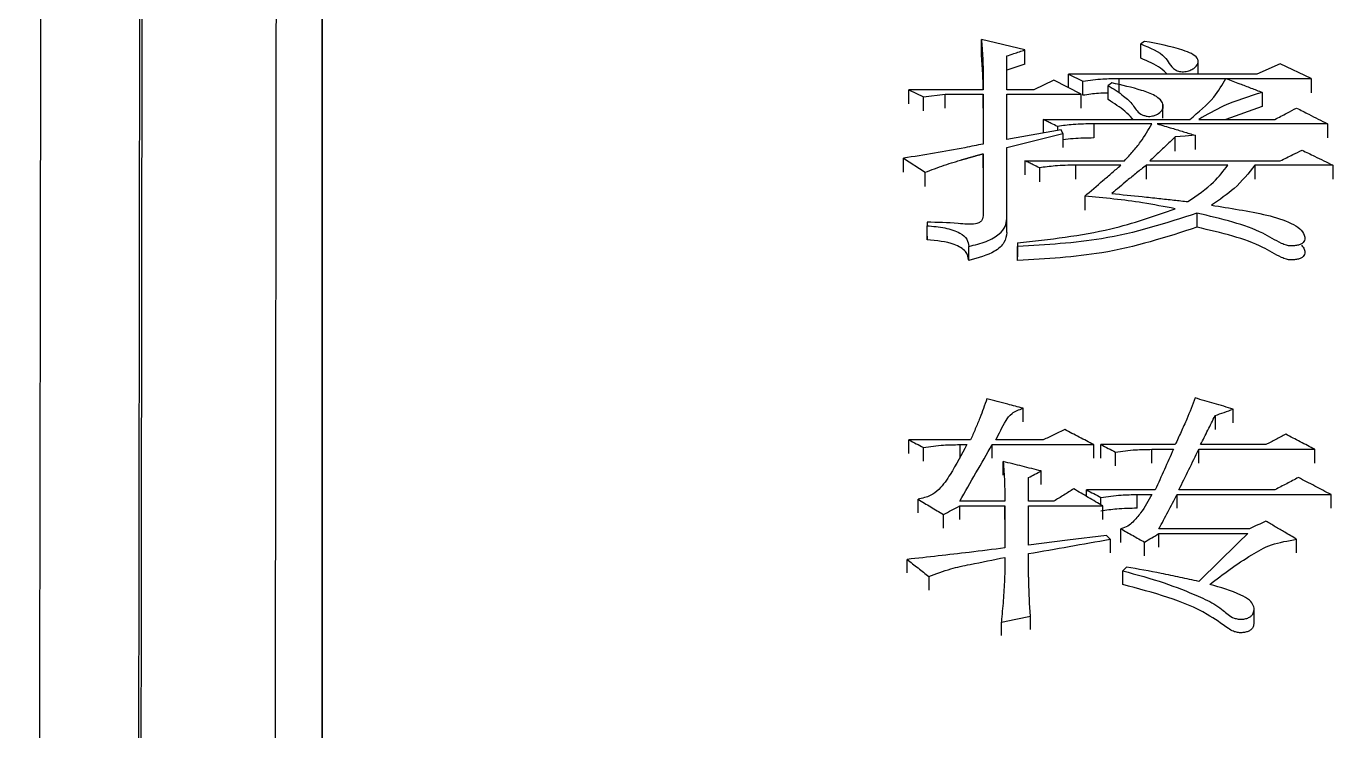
# Model space of a CAD drawing. Header units: millimetres. Extents: x 1890 to 4327, y 775 to 2498.
# Drawn here: x 2441.79 to 2449.59, y 2273.04 to 2277.25 of the extents above; entities that cross this region are included whole.
import ezdxf

# ---------------------------------------------------------------- set-up
doc = ezdxf.new("R2010")
doc.units = ezdxf.units.MM

msp = doc.modelspace()

# ---------------------------------------------------------------- linework, layer by layer
at = {"color": 7, "linetype": 'Continuous', "lineweight": 25}
for p, q in [((2447.7535, 2277.105), (2447.4939, 2277.1666)), ((2447.4939, 2277.0814), (2447.4939, 2277.1666)), ((2447.7535, 2277.0198), (2447.7535, 2277.105)), ((2448.4674, 2277.1563), (2448.4457, 2277.1409)), ((2448.4457, 2277.0557), (2448.4457, 2277.1409)), ((2447.6453, 2276.8674), (2447.6453, 2277.069)), ((2447.7535, 2277.0198), (2447.6453, 2276.9839)), ((2448.7885, 2276.9606), (2448.7885, 2277.0432)), ((2449.2787, 2277.0226), (2449.1381, 2276.9606)), ((2449.4626, 2276.9348), (2449.2787, 2277.0226)), ((2448.0131, 2276.8802), (2448.0131, 2276.9606)), ((2448.0131, 2276.9606), (2448.0996, 2276.9192)), ((2449.1381, 2276.9606), (2448.0131, 2276.9606)), ((2447.0612, 2276.8674), (2447.1477, 2276.8259)), ((2447.5047, 2276.8674), (2447.0612, 2276.8674)), ((2447.8076, 2276.8674), (2447.6453, 2276.8674)), ((2447.9266, 2276.9244), (2447.8076, 2276.8674)), ((2448.0888, 2276.8415), (2447.9266, 2276.9244)), ((2448.0996, 2276.8344), (2448.0996, 2276.9192)), ((2448.2511, 2276.8086), (2448.2511, 2276.8934)), ((2448.316, 2276.8499), (2448.316, 2276.9348)), ((2448.316, 2276.9348), (2449.4626, 2276.9348)), ((2449.4626, 2276.9348), (2449.4626, 2276.8499)), ((2447.1477, 2276.8259), (2447.2775, 2276.8415)), ((2447.1477, 2276.7412), (2447.1477, 2276.8259)), ((2447.2775, 2276.8415), (2447.5047, 2276.8415)), ((2447.2775, 2276.7567), (2447.2775, 2276.8415)), ((2447.5047, 2276.8415), (2447.5047, 2276.5437)), ((2447.5047, 2276.7567), (2447.5047, 2276.8415)), ((2447.6453, 2276.8415), (2448.0888, 2276.8415)), ((2447.6453, 2276.57), (2447.6453, 2276.8415)), ((2448.0888, 2276.7567), (2448.0888, 2276.8415)), ((2449.1706, 2276.8518), (2449.1706, 2276.767)), ((2448.5778, 2276.6973), (2448.5778, 2276.7825)), ((2449.1706, 2276.767), (2448.9529, 2276.6904)), ((2447.9698, 2276.6276), (2447.6453, 2276.57)), ((2447.8617, 2276.6904), (2448.7378, 2276.6904)), ((2447.8617, 2276.6904), (2447.8617, 2276.6084)), ((2447.9482, 2276.6486), (2447.9482, 2276.6238)), ((2447.9806, 2276.6067), (2447.9698, 2276.6276)), ((2448.5107, 2276.6643), (2448.1645, 2276.6643)), ((2448.1645, 2276.6643), (2448.1645, 2276.5797)), ((2449.56, 2276.6642), (2448.5431, 2276.6643)), ((2448.7919, 2276.6904), (2449.2463, 2276.6904)), ((2449.56, 2276.6642), (2449.56, 2276.5797)), ((2447.6453, 2276.5227), (2447.9806, 2276.6067)), ((2447.9806, 2276.6067), (2447.9806, 2276.5223)), ((2448.6513, 2276.5013), (2448.6513, 2276.5857)), ((2448.7703, 2276.5962), (2448.7703, 2276.5118)), ((2447.5047, 2276.4859), (2447.5047, 2276.1254)), ((2447.5047, 2276.4016), (2447.5047, 2276.4859)), ((2447.6453, 2276.0987), (2447.6453, 2276.5227)), ((2447.0287, 2276.4595), (2447.1585, 2276.3751)), ((2447.0287, 2276.3753), (2447.0287, 2276.4595)), ((2447.7535, 2276.4437), (2448.3484, 2276.4437)), ((2447.7535, 2276.4437), (2447.7535, 2276.3595)), ((2447.84, 2276.4015), (2447.84, 2276.3174)), ((2448.3268, 2276.4173), (2448.0564, 2276.4173)), ((2448.0564, 2276.4173), (2448.0564, 2276.3331)), ((2448.965, 2276.4173), (2448.4782, 2276.4173)), ((2448.4782, 2276.4173), (2448.4782, 2276.3332)), ((2448.4999, 2276.4437), (2449.2787, 2276.4437)), ((2449.5924, 2276.4173), (2449.1272, 2276.4173)), ((2449.1272, 2276.4173), (2449.1272, 2276.3332)), ((2449.5924, 2276.4173), (2449.5924, 2276.3332)), ((2447.1585, 2276.291), (2447.1585, 2276.3751)), ((2448.1105, 2276.2319), (2448.1105, 2276.148)), ((2447.6453, 2276.0149), (2447.6453, 2276.0987)), ((2448.7809, 2276.1308), (2448.7809, 2276.047)), ((2447.1693, 2275.9723), (2447.1693, 2276.056)), ((2447.1693, 2276.0774), (2447.1693, 2276.056)), ((2447.1693, 2276.0774), (2447.1693, 2276.056)), ((2447.4182, 2275.849), (2447.4182, 2275.9326)), ((2447.7102, 2275.9542), (2447.7102, 2275.9327)), ((2447.7102, 2275.9542), (2447.7102, 2275.8706)), ((2447.7102, 2275.8492), (2447.7102, 2275.9327)), ((2447.7428, 2274.8854), (2447.7428, 2274.9674)), ((2448.8893, 2274.923), (2448.8893, 2274.841)), ((2448.9975, 2274.8799), (2448.9975, 2274.9619)), ((2447.429, 2274.778), (2447.0612, 2274.778)), ((2447.8617, 2274.778), (2447.5804, 2274.778)), ((2447.1477, 2274.6515), (2447.1477, 2274.7332)), ((2447.3641, 2274.75), (2447.4073, 2274.75)), ((2447.3641, 2274.75), (2447.3641, 2274.6683)), ((2447.5588, 2274.75), (2448.1646, 2274.75)), ((2448.1646, 2274.6683), (2448.1646, 2274.75)), ((2448.6513, 2274.75), (2448.2078, 2274.75)), ((2448.2944, 2274.6235), (2448.2944, 2274.7052)), ((2448.5107, 2274.722), (2448.6405, 2274.722)), ((2448.5107, 2274.6403), (2448.5107, 2274.722)), ((2448.792, 2274.722), (2449.4843, 2274.722)), ((2448.792, 2274.6403), (2448.792, 2274.722)), ((2449.1922, 2274.75), (2448.8028, 2274.75)), ((2449.4843, 2274.6403), (2449.4843, 2274.722)), ((2447.6237, 2274.5675), (2447.6237, 2274.6491)), ((2447.7751, 2274.4124), (2447.7751, 2274.5535)), ((2447.8509, 2274.5114), (2447.8509, 2274.5929)), ((2448.5323, 2274.4802), (2448.1213, 2274.4802)), ((2448.1213, 2274.4413), (2448.1213, 2274.4802)), ((2448.4242, 2274.4519), (2448.5107, 2274.4519)), ((2448.4242, 2274.3707), (2448.4242, 2274.4519)), ((2448.6622, 2274.4519), (2449.5816, 2274.4519)), ((2448.6622, 2274.3707), (2448.6622, 2274.4519)), ((2449.2463, 2274.4802), (2448.673, 2274.4802)), ((2449.5816, 2274.3706), (2449.5816, 2274.4519)), ((2447.1152, 2274.3425), (2447.1152, 2274.4237)), ((2447.6345, 2274.4124), (2447.3641, 2274.4124)), ((2447.3641, 2274.3841), (2447.6345, 2274.3841)), ((2447.3641, 2274.3029), (2447.3641, 2274.3841)), ((2447.6345, 2274.3841), (2447.6345, 2274.1339)), ((2447.6345, 2274.3029), (2447.6345, 2274.3841)), ((2447.9266, 2274.4124), (2447.7751, 2274.4124)), ((2447.7751, 2274.3841), (2448.2186, 2274.3841)), ((2447.7751, 2274.151), (2447.7751, 2274.3841)), ((2448.2078, 2274.3904), (2448.2078, 2274.435)), ((2448.2186, 2274.3029), (2448.2186, 2274.3841)), ((2447.2667, 2274.252), (2447.2667, 2274.3331)), ((2448.3268, 2274.1665), (2448.3268, 2274.2479)), ((2449.0949, 2274.2479), (2448.554, 2274.2479)), ((2448.554, 2274.2194), (2449.084, 2274.2194)), ((2448.2619, 2274.1852), (2448.2403, 2274.208)), ((2448.2619, 2274.1852), (2448.2619, 2274.1044)), ((2448.4674, 2274.0873), (2448.4674, 2274.1681)), ((2449.3762, 2274.1043), (2449.3762, 2274.1852)), ((2447.0504, 2273.9847), (2447.0504, 2274.0654)), ((2448.3593, 2274.0196), (2448.3376, 2273.9967)), ((2447.18, 2273.9624), (2447.18, 2273.8818)), ((2449.1217, 2273.685), (2449.1217, 2273.7659)), ((2447.6129, 2273.6113), (2447.6129, 2273.6915)), ((2447.786, 2273.6459), (2447.786, 2273.7262))]:
    msp.add_line(p, q, dxfattribs=at)
at = {"color": 7, "linetype": 'Continuous', "lineweight": 25, "flags": 128}
for points in [[(2447.0612, 2276.7827), (2447.0612, 2276.8038), (2447.0612, 2276.825), (2447.0612, 2276.8674)], [(2448.2727, 2276.9089), (2448.2619, 2276.9011), (2448.2511, 2276.8934)], [(2448.7703, 2276.5962), (2448.7108, 2276.591), (2448.6513, 2276.5857)], [(2447.0612, 2274.6962), (2447.0612, 2274.7166), (2447.0612, 2274.7373), (2447.0612, 2274.778)], [(2447.5588, 2274.6683), (2447.5588, 2274.6887), (2447.5588, 2274.7095), (2447.5588, 2274.75)], [(2448.2078, 2274.6683), (2448.2078, 2274.6887), (2448.2078, 2274.7094), (2448.2078, 2274.75)], [(2448.554, 2274.1385), (2448.554, 2274.1586), (2448.554, 2274.1791), (2448.554, 2274.2194)], [(2448.2403, 2274.208), (2448.0077, 2274.1796), (2447.7751, 2274.151)], [(2448.3376, 2273.916), (2448.3376, 2273.9358), (2448.3376, 2273.9561), (2448.3376, 2273.9764), (2448.3376, 2273.9967)], [(2447.6129, 2273.6915), (2447.6994, 2273.7088), (2447.786, 2273.7262)]]:
    msp.add_lwpolyline(points, dxfattribs=at)
at = {"color": 7, "linetype": 'Continuous', "lineweight": 25}
for points, knots in [([(2443.5579, 2287.5188), (2443.5579, 2287.4148), (2443.558, 2286.894), (2443.558, 2285.5271), (2443.5581, 2283.3673), (2443.5582, 2280.7488), (2443.5582, 2278.2863), (2443.5582, 2274.7785), (2443.5583, 2271.6355), (2443.5583, 2267.3204), (2443.5583, 2262.6334), (2443.5584, 2257.5012), (2443.5584, 2252.0776), (2443.5585, 2247.5189), (2443.5585, 2241.5965), (2443.5586, 2236.6907), (2443.5587, 2230.0117), (2443.5588, 2225.719), (2443.5588, 2222.7178)], [0, 0, 0, 0, 0.020124, 0.100733, 0.181328, 0.221587, 0.302184, 0.342442, 0.423039, 0.463298, 0.543894, 0.624491, 0.664749, 0.745346, 0.785604, 0.8662, 0.906458, 1, 1, 1, 1]), ([(2443.5584, 2256.4288), (2443.5584, 2257.6135), (2443.5584, 2259.867), (2443.5583, 2263.9073), (2443.5583, 2267.6149), (2443.5582, 2271.8496), (2443.5582, 2274.9235), (2443.5582, 2278.3357), (2443.5581, 2281.3131), (2443.5581, 2283.6566), (2443.558, 2285.597), (2443.5579, 2286.3307), (2443.5579, 2286.8275)], [0, 0, 0, 0, 0.072858, 0.13859, 0.270184, 0.335916, 0.467513, 0.533245, 0.664841, 0.796434, 0.862166, 1, 1, 1, 1]), ([(2441.8893, 2286.5708), (2441.8894, 2286.5991), (2441.8897, 2286.6876), (2441.8884, 2285.7012), (2441.8854, 2283.6883), (2441.8808, 2280.6257), (2441.8756, 2277.2374), (2441.8705, 2273.9), (2441.8658, 2270.8303), (2441.8603, 2267.187), (2441.8537, 2262.9162), (2441.8465, 2258.2705), (2441.8388, 2253.3237), (2441.8306, 2248.1533), (2441.8216, 2242.469), (2441.8117, 2236.272), (2441.801, 2229.5882), (2441.7935, 2224.8974), (2441.7896, 2222.5034)], [0, 0, 0, 0, 0.039342, 0.122943, 0.206183, 0.289063, 0.371582, 0.416612, 0.465601, 0.518547, 0.575452, 0.636313, 0.690059, 0.746552, 0.805793, 0.867782, 0.932518, 1, 1, 1, 1]), ([(2442.3946, 2222.3678), (2442.3992, 2225.6671), (2442.4083, 2232.2656), (2442.4212, 2241.6956), (2442.4332, 2250.5762), (2442.4442, 2258.7339), (2442.4539, 2266.0343), (2442.4622, 2272.3521), (2442.4689, 2277.5741), (2442.474, 2281.6306), (2442.4772, 2284.3786), (2442.4786, 2285.8247), (2442.4783, 2285.8015), (2442.4781, 2285.7927)], [0, 0, 0, 0, 0.094309, 0.188619, 0.282928, 0.377238, 0.471547, 0.565857, 0.660166, 0.754475, 0.848785, 0.943094, 1, 1, 1, 1]), ([(2442.4086, 2222.3191), (2442.4119, 2224.7048), (2442.4184, 2229.4114), (2442.4276, 2236.1607), (2442.4363, 2242.5032), (2442.4443, 2248.3984), (2442.4516, 2253.829), (2442.4593, 2259.562), (2442.467, 2265.3306), (2442.4742, 2270.8109), (2442.48, 2275.278), (2442.4845, 2278.8012), (2442.4878, 2281.4631), (2442.49, 2283.366), (2442.4913, 2284.5848), (2442.4919, 2285.3018), (2442.4917, 2285.3326), (2442.4916, 2285.3473)], [0, 0, 0, 0, 0.06854, 0.13522, 0.200041, 0.263001, 0.324101, 0.38334, 0.468684, 0.549845, 0.626823, 0.699617, 0.768227, 0.832652, 0.892892, 0.948946, 1, 1, 1, 1]), ([(2443.2897, 2284.5935), (2443.2898, 2284.6056), (2443.2901, 2284.7178), (2443.2899, 2284.3652), (2443.2894, 2283.7952), (2443.2888, 2283.2485), (2443.2881, 2282.5743), (2443.2871, 2281.7662), (2443.286, 2280.8264), (2443.2847, 2279.7548), (2443.2826, 2278.0453), (2443.2793, 2275.3591), (2443.2741, 2271.2093), (2443.2674, 2265.9929), (2443.26, 2260.3861), (2443.2524, 2254.7088), (2443.245, 2249.2417), (2443.2368, 2243.2289), (2443.2278, 2236.6813), (2443.218, 2229.6384), (2443.2112, 2224.6961), (2443.2077, 2222.182)], [0, 0, 0, 0, 0.008365, 0.077995, 0.107986, 0.138061, 0.168221, 0.198465, 0.228793, 0.259205, 0.289702, 0.358895, 0.433683, 0.514064, 0.600037, 0.66048, 0.723411, 0.788828, 0.856732, 0.927123, 1, 1, 1, 1]), ([(2447.4939, 2277.1666), (2447.494, 2277.1647), (2447.4943, 2277.1609), (2447.4948, 2277.1552), (2447.4952, 2277.1495), (2447.4956, 2277.1447), (2447.496, 2277.14), (2447.4963, 2277.1362), (2447.4966, 2277.1314), (2447.497, 2277.1267), (2447.4974, 2277.121), (2447.4978, 2277.1162), (2447.4981, 2277.1114), (2447.4984, 2277.1076), (2447.4987, 2277.1029), (2447.499, 2277.0991), (2447.4993, 2277.0943), (2447.4996, 2277.0895), (2447.5, 2277.0838), (2447.5003, 2277.0791), (2447.5006, 2277.0743), (2447.5008, 2277.0705), (2447.5011, 2277.0657), (2447.5013, 2277.0609), (2447.5016, 2277.0562), (2447.5018, 2277.0514), (2447.502, 2277.0466), (2447.5022, 2277.0419), (2447.5024, 2277.0371), (2447.5026, 2277.0333), (2447.5027, 2277.0285), (2447.5029, 2277.0237), (2447.5031, 2277.0189), (2447.5032, 2277.0142), (2447.5033, 2277.0094), (2447.5035, 2277.0046), (2447.5036, 2276.9998), (2447.5037, 2276.996), (2447.5038, 2276.9912), (2447.5039, 2276.9864), (2447.504, 2276.9816), (2447.5041, 2276.9768), (2447.5041, 2276.9721), (2447.5042, 2276.9673), (2447.5043, 2276.9625), (2447.5043, 2276.9577), (2447.5044, 2276.9529), (2447.5044, 2276.9481), (2447.5045, 2276.9443), (2447.5045, 2276.9395), (2447.5045, 2276.9347), (2447.5046, 2276.9299), (2447.5046, 2276.9251), (2447.5046, 2276.9203), (2447.5046, 2276.9155), (2447.5046, 2276.9107), (2447.5046, 2276.9069), (2447.5047, 2276.9021), (2447.5047, 2276.8973), (2447.5047, 2276.8924), (2447.5047, 2276.8876), (2447.5047, 2276.8828), (2447.5047, 2276.878), (2447.5047, 2276.8729), (2447.5047, 2276.8697), (2447.5047, 2276.8674)], [0, 0, 0, 0, 0.019168, 0.038335, 0.057502, 0.07667, 0.086254, 0.105421, 0.115005, 0.134172, 0.15334, 0.172507, 0.182091, 0.201259, 0.210842, 0.23001, 0.239594, 0.258761, 0.277929, 0.297096, 0.30668, 0.325847, 0.335431, 0.354599, 0.373766, 0.38335, 0.402517, 0.421685, 0.431268, 0.450436, 0.46002, 0.479187, 0.498355, 0.507938, 0.527106, 0.546273, 0.555857, 0.575025, 0.584608, 0.603776, 0.622943, 0.632527, 0.651695, 0.670862, 0.680446, 0.699613, 0.718781, 0.728365, 0.747532, 0.757116, 0.776283, 0.795451, 0.805034, 0.824202, 0.843369, 0.852953, 0.872121, 0.881704, 0.900872, 0.920039, 0.929623, 0.948791, 0.967958, 0.977542, 1, 1, 1, 1]), ([(2447.6453, 2277.069), (2447.6594, 2277.0737), (2447.6844, 2277.082), (2447.7205, 2277.094), (2447.7425, 2277.1013), (2447.7535, 2277.105)], [0, 0, 0, 0, 0.39045, 0.695224, 1, 1, 1, 1]), ([(2448.4457, 2277.1409), (2448.5016, 2277.1178), (2448.6004, 2277.0771), (2448.6188, 2277.0049), (2448.6627, 2276.9806), (2448.6763, 2276.9761), (2448.6921, 2276.9745), (2448.714, 2276.976), (2448.7395, 2276.9821), (2448.7696, 2276.9982), (2448.7905, 2277.0236), (2448.7888, 2277.0573), (2448.7499, 2277.0845), (2448.6468, 2277.1227), (2448.5469, 2277.1414), (2448.4674, 2277.1563)], [0, 0, 0, 0, 0.207477, 0.366822, 0.383118, 0.39879, 0.41441, 0.430881, 0.46509, 0.497024, 0.558703, 0.619218, 0.681584, 0.746434, 1, 1, 1, 1]), ([(2447.5043, 2276.8674), (2447.5043, 2276.8699), (2447.5042, 2276.903), (2447.5018, 2276.9745), (2447.4967, 2277.0431), (2447.4939, 2277.0814)], [0, 0, 0, 0, 0.03409, 0.462178, 1, 1, 1, 1]), ([(2448.6039, 2276.9598), (2448.591, 2276.9724), (2448.5524, 2277.0103), (2448.4885, 2277.0375), (2448.4457, 2277.0557)], [0, 0, 0, 0, 0.3323126, 1, 1, 1, 1]), ([(2448.0996, 2276.9192), (2448.1394, 2276.9244), (2448.2105, 2276.9336), (2448.2837, 2276.9344), (2448.316, 2276.9348)], [0, 0, 0, 0, 0.558836, 1, 1, 1, 1]), ([(2448.2511, 2276.8934), (2448.283, 2276.8726), (2448.339, 2276.8363), (2448.4028, 2276.7786), (2448.4223, 2276.7327), (2448.4626, 2276.714), (2448.4812, 2276.7092), (2448.4997, 2276.7083), (2448.5187, 2276.7111), (2448.5423, 2276.7197), (2448.5663, 2276.735), (2448.5813, 2276.7576), (2448.5799, 2276.7827), (2448.564, 2276.809), (2448.5231, 2276.839), (2448.4236, 2276.8742), (2448.333, 2276.895), (2448.2727, 2276.9089)], [0, 0, 0, 0, 0.148754, 0.260728, 0.372296, 0.394322, 0.416456, 0.432197, 0.447933, 0.473769, 0.515229, 0.556405, 0.603707, 0.651901, 0.70837, 0.805731, 1, 1, 1, 1]), ([(2448.7378, 2276.6904), (2448.79, 2276.7337), (2448.8825, 2276.8105), (2448.9323, 2276.8971), (2448.954, 2276.9348)], [0, 0, 0, 0, 0.564258, 1, 1, 1, 1]), ([(2448.9541, 2276.9348), (2448.9814, 2276.9244), (2449.0311, 2276.9053), (2449.1032, 2276.8777), (2449.1481, 2276.8604), (2449.1706, 2276.8518)], [0, 0, 0, 0, 0.377948, 0.688974, 1, 1, 1, 1]), ([(2448.2466, 2276.8473), (2448.2288, 2276.8469), (2448.1789, 2276.8458), (2448.1307, 2276.8388), (2448.0996, 2276.8344)], [0, 0, 0, 0, 0.356584, 1, 1, 1, 1]), ([(2448.3992, 2276.6904), (2448.3976, 2276.6923), (2448.3835, 2276.709), (2448.3412, 2276.751), (2448.2864, 2276.786), (2448.2511, 2276.8085)], [0, 0, 0, 0, 0.043567, 0.383967, 1, 1, 1, 1]), ([(2449.1706, 2276.8518), (2449.0911, 2276.8272), (2448.9497, 2276.7833), (2448.84, 2276.7187), (2448.7919, 2276.6904)], [0, 0, 0, 0, 0.562196, 1, 1, 1, 1]), ([(2449.2463, 2276.6904), (2449.2583, 2276.6967), (2449.2823, 2276.7092), (2449.3256, 2276.7319), (2449.3568, 2276.7482), (2449.3761, 2276.7582)], [0, 0, 0, 0, 0.277776, 0.555554, 1, 1, 1, 1]), ([(2449.3761, 2276.7582), (2449.4004, 2276.7458), (2449.4432, 2276.724), (2449.5045, 2276.6926), (2449.5415, 2276.6737), (2449.56, 2276.6642)], [0, 0, 0, 0, 0.396526, 0.698263, 1, 1, 1, 1]), ([(2447.9482, 2276.6486), (2447.9358, 2276.6546), (2447.9152, 2276.6645), (2447.8864, 2276.6785), (2447.8699, 2276.6864), (2447.8617, 2276.6904)], [0, 0, 0, 0, 0.428361, 0.714181, 1, 1, 1, 1]), ([(2448.1645, 2276.6643), (2448.1234, 2276.6637), (2448.0502, 2276.6625), (2447.9793, 2276.6528), (2447.9482, 2276.6486)], [0, 0, 0, 0, 0.5610721, 1, 1, 1, 1]), ([(2448.3484, 2276.4437), (2448.3654, 2276.4622), (2448.3993, 2276.4992), (2448.4586, 2276.5718), (2448.4902, 2276.6279), (2448.5107, 2276.6643)], [0, 0, 0, 0, 0.2594794, 0.5190273, 1, 1, 1, 1]), ([(2448.5431, 2276.6643), (2448.5725, 2276.6555), (2448.6251, 2276.6397), (2448.7008, 2276.6171), (2448.7471, 2276.6031), (2448.7703, 2276.5962)], [0, 0, 0, 0, 0.387874, 0.693937, 1, 1, 1, 1]), ([(2448.1645, 2276.5797), (2448.1234, 2276.5793), (2448.0612, 2276.5786), (2448.001, 2276.5706), (2447.9806, 2276.5679)], [0, 0, 0, 0, 0.66153, 1, 1, 1, 1]), ([(2448.6513, 2276.5857), (2448.6346, 2276.57), (2448.601, 2276.5386), (2448.5505, 2276.4913), (2448.5167, 2276.4596), (2448.4999, 2276.4437)], [0, 0, 0, 0, 0.331513, 0.665756, 1, 1, 1, 1]), ([(2447.5047, 2276.5437), (2447.468, 2276.5364), (2447.3714, 2276.517), (2447.2138, 2276.487), (2447.0905, 2276.4687), (2447.0287, 2276.4595)], [0, 0, 0, 0, 0.234581, 0.616855, 1, 1, 1, 1]), ([(2447.1585, 2276.3751), (2447.1958, 2276.3895), (2447.2516, 2276.411), (2447.3209, 2276.4327), (2447.3557, 2276.4433), (2447.372, 2276.4481), (2447.3807, 2276.4507), (2447.3857, 2276.4522), (2447.392, 2276.454), (2447.397, 2276.4555), (2447.4033, 2276.4573), (2447.4084, 2276.4587), (2447.4134, 2276.4602), (2447.4185, 2276.4616), (2447.4235, 2276.4631), (2447.4298, 2276.4649), (2447.4349, 2276.4663), (2447.4412, 2276.4681), (2447.4462, 2276.4695), (2447.4526, 2276.4713), (2447.4576, 2276.4727), (2447.464, 2276.4745), (2447.469, 2276.4759), (2447.4754, 2276.4777), (2447.4804, 2276.4791), (2447.4868, 2276.4809), (2447.4918, 2276.4823), (2447.4982, 2276.4841), (2447.5021, 2276.4852), (2447.5047, 2276.4859)], [0, 0, 0, 0, 0.340494, 0.510588, 0.595628, 0.638147, 0.648777, 0.670037, 0.680666, 0.701926, 0.712556, 0.733815, 0.744445, 0.755075, 0.776334, 0.786964, 0.808224, 0.818854, 0.840113, 0.850743, 0.872003, 0.882632, 0.903892, 0.914522, 0.935781, 0.946411, 0.967671, 0.9783, 1, 1, 1, 1]), ([(2449.2787, 2276.4437), (2449.2912, 2276.4498), (2449.3162, 2276.4619), (2449.3594, 2276.483), (2449.3902, 2276.498), (2449.4085, 2276.5069)], [0, 0, 0, 0, 0.2884326, 0.5768652, 1, 1, 1, 1]), ([(2449.4085, 2276.5069), (2449.4335, 2276.4948), (2449.4766, 2276.4738), (2449.5379, 2276.4439), (2449.5743, 2276.4262), (2449.5924, 2276.4173)], [0, 0, 0, 0, 0.407195, 0.703597, 1, 1, 1, 1]), ([(2447.84, 2276.4015), (2447.8277, 2276.4075), (2447.8071, 2276.4176), (2447.7782, 2276.4317), (2447.7617, 2276.4397), (2447.7535, 2276.4437)], [0, 0, 0, 0, 0.428361, 0.714181, 1, 1, 1, 1]), ([(2448.0564, 2276.4173), (2448.0153, 2276.4167), (2447.942, 2276.4156), (2447.8711, 2276.4058), (2447.84, 2276.4015)], [0, 0, 0, 0, 0.561072, 1, 1, 1, 1]), ([(2448.1105, 2276.2319), (2448.1468, 2276.2631), (2448.201, 2276.3097), (2448.2731, 2276.3715), (2448.3089, 2276.402), (2448.3268, 2276.4173)], [0, 0, 0, 0, 0.503826, 0.751913, 1, 1, 1, 1]), ([(2448.4782, 2276.4173), (2448.459, 2276.4021), (2448.4205, 2276.3717), (2448.3514, 2276.3154), (2448.3029, 2276.2738), (2448.2727, 2276.2479)], [0, 0, 0, 0, 0.273449, 0.546904, 1, 1, 1, 1]), ([(2448.7271, 2276.2), (2448.7823, 2276.2377), (2448.8804, 2276.3045), (2448.9393, 2276.3831), (2448.965, 2276.4173)], [0, 0, 0, 0, 0.563785, 1, 1, 1, 1]), ([(2449.1272, 2276.4173), (2449.0896, 2276.3698), (2449.0221, 2276.2843), (2448.9151, 2276.2112), (2448.8676, 2276.1787)], [0, 0, 0, 0, 0.556253, 1, 1, 1, 1]), ([(2448.2727, 2276.2479), (2448.3331, 2276.2421), (2448.4269, 2276.2331), (2448.5502, 2276.2196), (2448.6413, 2276.2096), (2448.6992, 2276.2031), (2448.7271, 2276.2)], [0, 0, 0, 0, 0.397437, 0.617017, 0.815711, 1, 1, 1, 1]), ([(2448.6512, 2276.1574), (2448.5865, 2276.1698), (2448.4664, 2276.1928), (2448.285, 2276.2167), (2448.1687, 2276.2268), (2448.1105, 2276.2319)], [0, 0, 0, 0, 0.368096, 0.683267, 1, 1, 1, 1]), ([(2448.8676, 2276.1787), (2448.9222, 2276.1698), (2449.087, 2276.1432), (2449.2823, 2276.1069), (2449.3987, 2276.0399), (2449.4214, 2276.0058), (2449.4266, 2275.9791), (2449.4217, 2275.9622), (2449.4097, 2275.9503), (2449.3921, 2275.942), (2449.3692, 2275.9364), (2449.3422, 2275.9344), (2449.3117, 2275.9387), (2449.2537, 2275.9643), (2449.1665, 2276.0219), (2448.992, 2276.0821), (2448.8533, 2276.1141), (2448.781, 2276.1308)], [0, 0, 0, 0, 0.113866, 0.34337, 0.39359, 0.444116, 0.471653, 0.490478, 0.50521, 0.519932, 0.535866, 0.554481, 0.573032, 0.596509, 0.70042, 0.843829, 1, 1, 1, 1]), ([(2447.5047, 2276.1254), (2447.5043, 2276.113), (2447.5039, 2276.0955), (2447.4848, 2276.0749), (2447.4364, 2276.0601), (2447.3261, 2276.0739), (2447.2307, 2276.076), (2447.1693, 2276.0774)], [0, 0, 0, 0, 0.1639717, 0.2288935, 0.2960625, 0.5477733, 1, 1, 1, 1]), ([(2447.4182, 2275.9326), (2447.4543, 2275.9415), (2447.5253, 2275.959), (2447.6008, 2276.0024), (2447.6404, 2276.0513), (2447.6437, 2276.083), (2447.6453, 2276.0987)], [0, 0, 0, 0, 0.291064, 0.572494, 0.787521, 1, 1, 1, 1]), ([(2447.7102, 2275.9542), (2447.9006, 2275.9751), (2448.2378, 2276.012), (2448.5259, 2276.1133), (2448.6512, 2276.1574)], [0, 0, 0, 0, 0.564773, 1, 1, 1, 1]), ([(2448.781, 2276.1308), (2448.5965, 2276.0712), (2448.2639, 2275.9637), (2447.8808, 2275.9422), (2447.7102, 2275.9327)], [0, 0, 0, 0, 0.554855, 1, 1, 1, 1]), ([(2447.1693, 2276.056), (2447.2053, 2276.0528), (2447.2762, 2276.0466), (2447.3646, 2276.0188), (2447.4124, 2275.9761), (2447.4162, 2275.947), (2447.4182, 2275.9326)], [0, 0, 0, 0, 0.2926241, 0.5766901, 0.7904269, 1, 1, 1, 1]), ([(2447.6453, 2276.0149), (2447.6425, 2275.9949), (2447.6368, 2275.9545), (2447.5639, 2275.8883), (2447.474, 2275.8641), (2447.4182, 2275.849)], [0, 0, 0, 0, 0.270977, 0.547553, 1, 1, 1, 1]), ([(2448.781, 2276.047), (2448.5965, 2275.9874), (2448.2639, 2275.88), (2447.8808, 2275.8586), (2447.7102, 2275.8491)], [0, 0, 0, 0, 0.554801, 1, 1, 1, 1]), ([(2449.4046, 2275.9397), (2449.4112, 2275.9319), (2449.4235, 2275.9171), (2449.4264, 2275.8955), (2449.4217, 2275.8786), (2449.4097, 2275.8667), (2449.3922, 2275.8584), (2449.3693, 2275.8528), (2449.3423, 2275.8508), (2449.3118, 2275.8551), (2449.2537, 2275.8806), (2449.1666, 2275.9382), (2448.992, 2275.9983), (2448.8533, 2276.0303), (2448.781, 2276.0469)], [0, 0, 0, 0, 0.052966, 0.099864, 0.131895, 0.156969, 0.182027, 0.209154, 0.240887, 0.272554, 0.312547, 0.48946, 0.733777, 1, 1, 1, 1]), ([(2447.1693, 2275.9936), (2447.1693, 2275.9896), (2447.1693, 2275.9825), (2447.1693, 2275.9754), (2447.1693, 2275.9722)], [0, 0, 0, 0, 0.56, 1, 1, 1, 1]), ([(2447.4182, 2275.849), (2447.415, 2275.8675), (2447.4087, 2275.905), (2447.3175, 2275.958), (2447.2262, 2275.9668), (2447.1693, 2275.9722)], [0, 0, 0, 0, 0.267361, 0.543633, 1, 1, 1, 1]), ([(2447.5263, 2275.023), (2447.5129, 2274.9849), (2447.4917, 2274.9249), (2447.4575, 2274.8434), (2447.4385, 2274.7998), (2447.429, 2274.778)], [0, 0, 0, 0, 0.465077, 0.732516, 1, 1, 1, 1]), ([(2447.7427, 2274.9675), (2447.712, 2274.9753), (2447.6606, 2274.9885), (2447.5885, 2275.0071), (2447.5471, 2275.0177), (2447.5263, 2275.023)], [0, 0, 0, 0, 0.425233, 0.712616, 1, 1, 1, 1]), ([(2448.7703, 2275.0285), (2448.754, 2274.9865), (2448.7278, 2274.9189), (2448.6864, 2274.8262), (2448.663, 2274.7754), (2448.6513, 2274.75)], [0, 0, 0, 0, 0.452168, 0.726066, 1, 1, 1, 1]), ([(2448.9975, 2274.9619), (2448.9596, 2274.973), (2448.8839, 2274.9952), (2448.8082, 2275.0174), (2448.7703, 2275.0285)], [0, 0, 0, 0, 0.499999, 1, 1, 1, 1]), ([(2447.5804, 2274.778), (2447.5992, 2274.8163), (2447.6254, 2274.8697), (2447.6703, 2274.9397), (2447.7184, 2274.9581), (2447.7427, 2274.9674)], [0, 0, 0, 0, 0.554938, 0.774738, 1, 1, 1, 1]), ([(2448.8028, 2274.75), (2448.8172, 2274.7789), (2448.846, 2274.8367), (2448.8749, 2274.8942), (2448.8893, 2274.923)], [0, 0, 0, 0, 0.499999, 1, 1, 1, 1]), ([(2448.8893, 2274.923), (2448.9073, 2274.9295), (2448.9434, 2274.9424), (2448.9795, 2274.9554), (2448.9975, 2274.9619)], [0, 0, 0, 0, 0.499998, 1, 1, 1, 1]), ([(2447.9915, 2274.8394), (2447.9698, 2274.8292), (2447.9266, 2274.8087), (2447.8833, 2274.7882), (2447.8617, 2274.778)], [0, 0, 0, 0, 0.499998, 1, 1, 1, 1]), ([(2448.1646, 2274.75), (2448.1357, 2274.7649), (2448.078, 2274.7947), (2448.0203, 2274.8245), (2447.9915, 2274.8394)], [0, 0, 0, 0, 0.5, 1, 1, 1, 1]), ([(2447.0612, 2274.778), (2447.0756, 2274.7705), (2447.1045, 2274.7556), (2447.1333, 2274.7407), (2447.1477, 2274.7332)], [0, 0, 0, 0, 0.5, 1, 1, 1, 1]), ([(2449.3112, 2274.8115), (2449.2914, 2274.8012), (2449.2517, 2274.7807), (2449.212, 2274.7602), (2449.1922, 2274.75)], [0, 0, 0, 0, 0.499999, 1, 1, 1, 1]), ([(2449.4843, 2274.722), (2449.4554, 2274.7369), (2449.3977, 2274.7668), (2449.34, 2274.7966), (2449.3112, 2274.8115)], [0, 0, 0, 0, 0.5, 1, 1, 1, 1]), ([(2447.4073, 2274.75), (2447.3754, 2274.6905), (2447.3267, 2274.6), (2447.2586, 2274.4967), (2447.1928, 2274.4423), (2447.1414, 2274.43), (2447.1153, 2274.4237)], [0, 0, 0, 0, 0.493619, 0.752072, 0.87418, 1, 1, 1, 1]), ([(2447.1477, 2274.7332), (2447.1875, 2274.7388), (2447.2586, 2274.7487), (2447.3318, 2274.7496), (2447.3641, 2274.75)], [0, 0, 0, 0, 0.558835, 1, 1, 1, 1]), ([(2447.3641, 2274.4124), (2447.3965, 2274.4689), (2447.4614, 2274.5819), (2447.5263, 2274.694), (2447.5588, 2274.75)], [0, 0, 0, 0, 0.5, 1, 1, 1, 1]), ([(2448.2078, 2274.75), (2448.2222, 2274.7425), (2448.2511, 2274.7276), (2448.2799, 2274.7127), (2448.2944, 2274.7052)], [0, 0, 0, 0, 0.5, 1, 1, 1, 1]), ([(2448.2944, 2274.7052), (2448.3341, 2274.7108), (2448.4053, 2274.7207), (2448.4784, 2274.7216), (2448.5107, 2274.722)], [0, 0, 0, 0, 0.558835, 1, 1, 1, 1]), ([(2448.6405, 2274.722), (2448.6225, 2274.6818), (2448.5864, 2274.6014), (2448.5504, 2274.5206), (2448.5323, 2274.4802)], [0, 0, 0, 0, 0.5, 1, 1, 1, 1]), ([(2448.673, 2274.4802), (2448.6928, 2274.5206), (2448.7325, 2274.6014), (2448.7721, 2274.6818), (2448.792, 2274.722)], [0, 0, 0, 0, 0.5, 1, 1, 1, 1]), ([(2447.6237, 2274.6491), (2447.6253, 2274.6291), (2447.6284, 2274.589), (2447.6329, 2274.5102), (2447.6339, 2274.4512), (2447.6345, 2274.4124)], [0, 0, 0, 0, 0.254777, 0.50956, 1, 1, 1, 1]), ([(2447.8509, 2274.5929), (2447.813, 2274.6023), (2447.7373, 2274.621), (2447.6616, 2274.6397), (2447.6237, 2274.6491)], [0, 0, 0, 0, 0.499999, 1, 1, 1, 1]), ([(2447.7751, 2274.5535), (2447.7878, 2274.5601), (2447.813, 2274.5732), (2447.8382, 2274.5863), (2447.8509, 2274.5929)], [0, 0, 0, 0, 0.500001, 1, 1, 1, 1]), ([(2449.3869, 2274.5535), (2449.3635, 2274.5413), (2449.3166, 2274.5169), (2449.2697, 2274.4924), (2449.2463, 2274.4802)], [0, 0, 0, 0, 0.499999, 1, 1, 1, 1]), ([(2449.5816, 2274.4519), (2449.5492, 2274.4689), (2449.4843, 2274.5028), (2449.4194, 2274.5366), (2449.3869, 2274.5535)], [0, 0, 0, 0, 0.5, 1, 1, 1, 1]), ([(2448.0456, 2274.4858), (2448.0257, 2274.4736), (2447.9861, 2274.4491), (2447.9464, 2274.4246), (2447.9266, 2274.4124)], [0, 0, 0, 0, 0.499998, 1, 1, 1, 1]), ([(2448.2186, 2274.3841), (2448.1898, 2274.401), (2448.1321, 2274.435), (2448.0744, 2274.4689), (2448.0456, 2274.4858)], [0, 0, 0, 0, 0.5, 1, 1, 1, 1]), ([(2448.1213, 2274.4802), (2448.1357, 2274.4727), (2448.1646, 2274.4576), (2448.1934, 2274.4425), (2448.2078, 2274.435)], [0, 0, 0, 0, 0.4999996, 1, 1, 1, 1]), ([(2448.2078, 2274.435), (2448.2476, 2274.4406), (2448.3187, 2274.4507), (2448.3919, 2274.4516), (2448.4242, 2274.4519)], [0, 0, 0, 0, 0.558835, 1, 1, 1, 1]), ([(2448.5107, 2274.4519), (2448.4905, 2274.415), (2448.4597, 2274.3585), (2448.4078, 2274.2971), (2448.3711, 2274.2625), (2448.3417, 2274.2528), (2448.3268, 2274.2479)], [0, 0, 0, 0, 0.494008, 0.754052, 0.875824, 1, 1, 1, 1]), ([(2448.554, 2274.2479), (2448.572, 2274.282), (2448.6081, 2274.3501), (2448.6441, 2274.418), (2448.6622, 2274.4519)], [0, 0, 0, 0, 0.5000003, 1, 1, 1, 1]), ([(2447.1153, 2274.4237), (2447.1405, 2274.4086), (2447.191, 2274.3784), (2447.2415, 2274.3482), (2447.2667, 2274.3331)], [0, 0, 0, 0, 0.4999996, 1, 1, 1, 1]), ([(2447.2667, 2274.3331), (2447.283, 2274.3416), (2447.3154, 2274.3586), (2447.3479, 2274.3756), (2447.3641, 2274.3841)], [0, 0, 0, 0, 0.500002, 1, 1, 1, 1]), ([(2448.4242, 2274.3703), (2448.3831, 2274.3696), (2448.3099, 2274.3684), (2448.2389, 2274.3579), (2448.2078, 2274.3533)], [0, 0, 0, 0, 0.5610853, 1, 1, 1, 1]), ([(2449.1922, 2274.2933), (2449.176, 2274.2857), (2449.1435, 2274.2706), (2449.1111, 2274.2554), (2449.0949, 2274.2479)], [0, 0, 0, 0, 0.499999, 1, 1, 1, 1]), ([(2449.3761, 2274.1852), (2449.3525, 2274.1991), (2449.31, 2274.2241), (2449.2487, 2274.2602), (2449.211, 2274.2823), (2449.1922, 2274.2933)], [0, 0, 0, 0, 0.386049, 0.693024, 1, 1, 1, 1]), ([(2448.3268, 2274.2479), (2448.3388, 2274.2411), (2448.363, 2274.2274), (2448.4098, 2274.2008), (2448.4447, 2274.1811), (2448.4674, 2274.1681)], [0, 0, 0, 0, 0.257094, 0.514188, 1, 1, 1, 1]), ([(2448.4674, 2274.1681), (2448.4819, 2274.1767), (2448.5107, 2274.1938), (2448.5396, 2274.2109), (2448.554, 2274.2194)], [0, 0, 0, 0, 0.500001, 1, 1, 1, 1]), ([(2449.084, 2274.2194), (2449.0354, 2274.1719), (2448.938, 2274.0769), (2448.8406, 2273.9813), (2448.792, 2273.9335)], [0, 0, 0, 0, 0.5, 1, 1, 1, 1]), ([(2447.6345, 2274.1339), (2447.5634, 2274.1248), (2447.4309, 2274.1079), (2447.236, 2274.0854), (2447.1123, 2274.0721), (2447.0504, 2274.0654)], [0, 0, 0, 0, 0.366425, 0.683185, 1, 1, 1, 1]), ([(2447.7751, 2274.0997), (2447.8563, 2274.1139), (2448.0185, 2274.1425), (2448.1808, 2274.171), (2448.2619, 2274.1852)], [0, 0, 0, 0, 0.5, 1, 1, 1, 1]), ([(2448.8569, 2273.9163), (2448.9369, 2273.9764), (2449.0489, 2274.0604), (2449.2212, 2274.1588), (2449.3241, 2274.1763), (2449.3761, 2274.1852)], [0, 0, 0, 0, 0.553442, 0.773992, 1, 1, 1, 1]), ([(2447.0504, 2274.0654), (2447.072, 2274.0482), (2447.1152, 2274.014), (2447.1584, 2273.9796), (2447.18, 2273.9624)], [0, 0, 0, 0, 0.5, 1, 1, 1, 1]), ([(2447.18, 2273.9624), (2447.2228, 2273.9789), (2447.3, 2274.0088), (2447.4566, 2274.0416), (2447.5649, 2274.063), (2447.6345, 2274.0768)], [0, 0, 0, 0, 0.308167, 0.555958, 1, 1, 1, 1]), ([(2447.6345, 2274.0768), (2447.634, 2274.0337), (2447.6331, 2273.9481), (2447.6247, 2273.8197), (2447.6168, 2273.7342), (2447.6129, 2273.6915)], [0, 0, 0, 0, 0.337206, 0.668546, 1, 1, 1, 1]), ([(2447.786, 2273.7262), (2447.782, 2273.7945), (2447.7779, 2273.8645), (2447.7764, 2273.936), (2447.7763, 2273.9413), (2447.7762, 2273.9466), (2447.7761, 2273.9519), (2447.776, 2273.9572), (2447.7759, 2273.9625), (2447.7759, 2273.9678), (2447.7758, 2273.9731), (2447.7757, 2273.9801), (2447.7756, 2273.9872), (2447.7756, 2273.9942), (2447.7755, 2273.9995), (2447.7755, 2274.0048), (2447.7754, 2274.01), (2447.7754, 2274.0153), (2447.7754, 2274.0206), (2447.7753, 2274.0259), (2447.7753, 2274.0329), (2447.7753, 2274.0399), (2447.7752, 2274.047), (2447.7752, 2274.0522), (2447.7752, 2274.0575), (2447.7752, 2274.0628), (2447.7752, 2274.0681), (2447.7752, 2274.0733), (2447.7752, 2274.0786), (2447.7752, 2274.0839), (2447.7752, 2274.0909), (2447.7751, 2274.0962), (2447.7751, 2274.0997)], [0, 0, 0, 0, 0.54643, 0.560604, 0.574777, 0.588951, 0.603124, 0.617298, 0.631471, 0.645645, 0.659818, 0.673992, 0.702338, 0.716512, 0.730685, 0.744859, 0.759032, 0.773206, 0.787379, 0.801553, 0.815726, 0.844073, 0.858247, 0.87242, 0.886594, 0.900767, 0.914941, 0.929114, 0.943288, 0.957461, 0.971635, 1, 1, 1, 1]), ([(2448.3376, 2273.9967), (2448.4217, 2273.974), (2448.5797, 2273.9315), (2448.7611, 2273.8583), (2448.8817, 2273.8036), (2448.9348, 2273.763), (2448.9655, 2273.7351), (2448.9948, 2273.7163), (2449.0272, 2273.7085), (2449.054, 2273.7079), (2449.0794, 2273.7124), (2449.0992, 2273.7217), (2449.1143, 2273.7367), (2449.1235, 2273.7601), (2449.1212, 2273.7911), (2449.0945, 2273.8257), (2449.0087, 2273.8727), (2448.9216, 2273.8977), (2448.8569, 2273.9163)], [0, 0, 0, 0, 0.197624, 0.371591, 0.471167, 0.521337, 0.556787, 0.592598, 0.61138, 0.630161, 0.649113, 0.666951, 0.682877, 0.711545, 0.752921, 0.793459, 0.846543, 1, 1, 1, 1]), ([(2448.792, 2273.9335), (2448.7547, 2273.9417), (2448.6802, 2273.958), (2448.5368, 2273.9881), (2448.429, 2274.0072), (2448.3593, 2274.0196)], [0, 0, 0, 0, 0.260983, 0.521979, 1, 1, 1, 1]), ([(2449.12, 2273.6847), (2449.1197, 2273.6774), (2449.1191, 2273.6646), (2449.1078, 2273.6484), (2449.0921, 2273.6369), (2449.0716, 2273.63), (2449.0479, 2273.627), (2449.0225, 2273.6285), (2448.9937, 2273.6366), (2448.9356, 2273.6752), (2448.7637, 2273.8017), (2448.5209, 2273.8666), (2448.3376, 2273.9156)], [0, 0, 0, 0, 0.036339, 0.063949, 0.086857, 0.109806, 0.132721, 0.158106, 0.184428, 0.22567, 0.415316, 1, 1, 1, 1])]:
    msp.add_open_spline(points, degree=3, knots=knots, dxfattribs=at)

doc.saveas('drawing.dxf')
